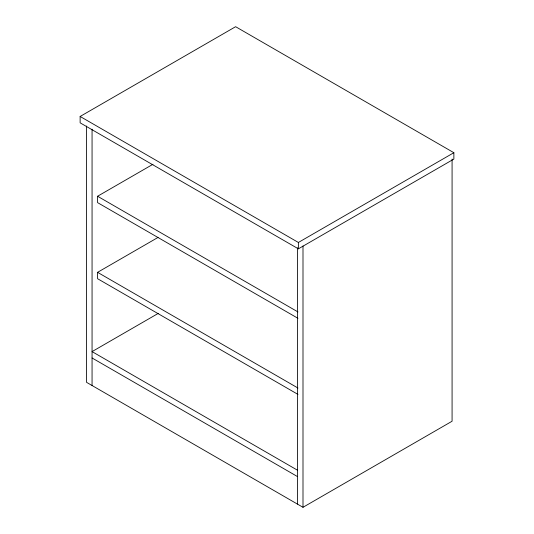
<?xml version="1.0" encoding="UTF-8"?>
<svg xmlns="http://www.w3.org/2000/svg" width="534" height="534" viewBox="0 0 534 534"><rect width="100%" height="100%" fill="white"/><g stroke="black" fill="none" stroke-linecap="round" stroke-linejoin="round"><path stroke-width="0.8" d="M80.133 116.465L235.621 26.7L453.867 152.704L453.867 159.072L298.379 248.837L80.133 122.833L80.133 116.465L298.379 242.469L453.867 152.704M297.959 318.311L97.575 202.62L97.575 196.252L152.991 164.265M297.959 394.392L97.575 278.708L97.575 272.333L158.024 237.436M158.318 313.351L92.062 351.606L297.485 470.207M86.548 125.997L86.548 382.331L302.998 507.3L452.078 421.233L452.078 159.072M97.575 196.252L297.959 311.936M97.575 272.333L297.959 388.024M92.062 357.974L297.485 476.575M302.998 245.967L302.998 507.3M298.379 242.469L298.379 248.837M297.485 247.776L297.485 504.116M92.062 129.181L92.062 385.515"/></g></svg>
